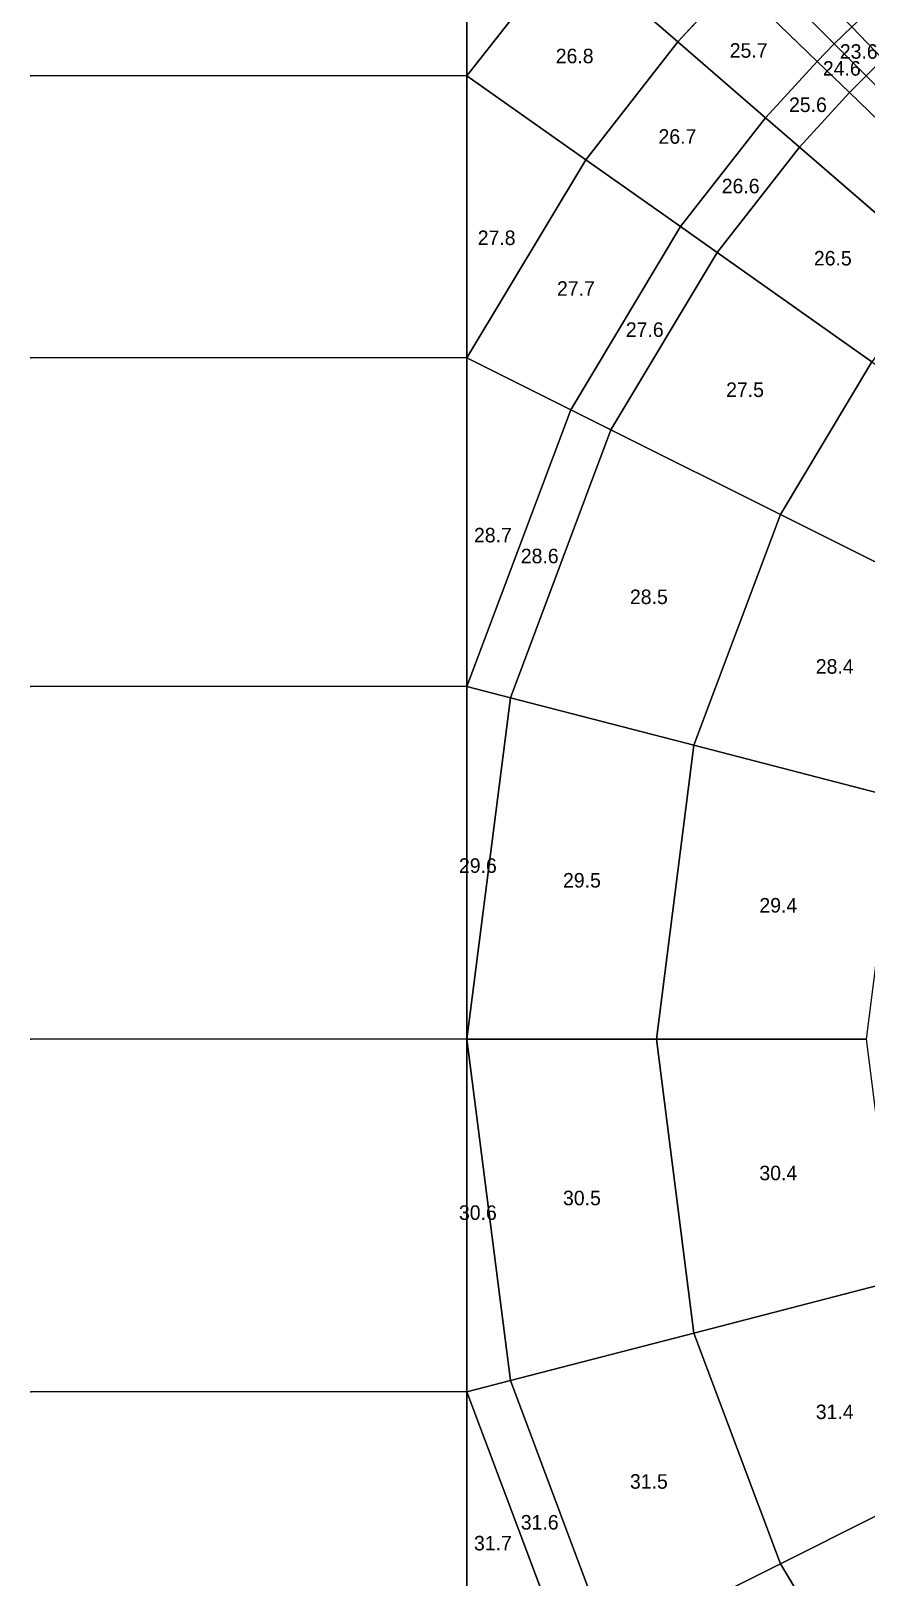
# Model space of a CAD drawing. Header units: metres. Extents: x -2.48 to 2.48, y -2.48 to 2.48.
# Drawn here: x -2.475 to -1.326, y -0.74 to 1.387 of the extents above; entities that cross this region are included whole.
import ezdxf
from ezdxf.enums import TextEntityAlignment as Align

# ---------------------------------------------------------------- set-up
doc = ezdxf.new("R2010")
doc.units = ezdxf.units.M

msp = doc.modelspace()

# ---------------------------------------------------------------- linework, layer by layer
at = {"layer": 'ArchiBranchesEsterni'}
for p, q in [((-1.875, 1.3258, 1.3258), (-2.475, 1.3258, -1.6742)), ((-1.875, 0.9375, 1.6238), (-2.475, 0.9375, -1.3762)), ((-1.875, 0.4853, 1.8111), (-2.475, 0.4853, -1.1889)), ((-1.875, 0, 1.875), (-2.475, 0, -1.125)), ((-1.875, -0.4853, 1.8111), (-2.475, -0.4853, -1.1889))]:
    msp.add_line(p, q, dxfattribs=at)
at = {"layer": 'ArcoBranches'}
for p, q in [((-1.875, 1.6238, 0.9375), (-1.875, 1.3258, 1.3258)), ((-1.875, 1.3258, 1.3258), (-1.875, 0.9375, 1.6238)), ((-1.875, 0.9375, 1.6238), (-1.875, 0.4853, 1.8111)), ((-1.875, 0.4853, 1.8111), (-1.875, 0, 1.875)), ((-1.875, 0, 1.875), (-1.875, -0.4853, 1.8111)), ((-1.875, -0.4853, 1.8111), (-1.875, -0.9375, 1.6238))]:
    msp.add_line(p, q, dxfattribs=at)
at = {"layer": 'ColmoBranches'}
for p, q in [((-1.6142, 0, 2.1037), (-1.875, 0, 1.875)), ((-1.3258, 0, 2.2964), (-1.6142, 0, 2.1037))]:
    msp.add_line(p, q, dxfattribs=at)
at = {"layer": 'ColmoNodes'}
for p in [(-1.875, 0, 1.875), (-1.6142, 0, 2.1037)]:
    msp.add_point(p, dxfattribs=at)
at = {"layer": 'DiagonaliBranches'}
for p, q in [((-1.3695, 1.3695, 1.8111), (-1.4823, 1.4823, 1.6238)), ((-1.3258, 1.3258, 1.875), (-1.3695, 1.3695, 1.8111)), ((-1.1414, 1.1414, 2.1037), (-1.3258, 1.3258, 1.875))]:
    msp.add_line(p, q, dxfattribs=at)
at = {"layer": 'DiagonaliNodes'}
for p in [(-1.3695, 1.3695, 1.8111), (-1.3258, 1.3258, 1.875)]:
    msp.add_point(p, dxfattribs=at)
at = {"layer": 'Faces'}
for points in [[(-1.7359, 1.5033, 1.3258), (-1.875, 1.3258, 1.3258), (-1.875, 1.3258, 1.3258), (-1.875, 1.6238, 0.9375)], [(-1.5078, 1.4564, 1.6238), (-1.5847, 1.3724, 1.6238), (-1.7359, 1.5033, 1.3258), (-1.6517, 1.5954, 1.3258)], [(-1.5847, 1.3724, 1.6238), (-1.7116, 1.2103, 1.6238), (-1.875, 1.3258, 1.3258), (-1.7359, 1.5033, 1.3258)], [(-1.3456, 1.393, 1.8111), (-1.3695, 1.3695, 1.8111), (-1.4823, 1.4823, 1.6238), (-1.4564, 1.5078, 1.6238)], [(-1.3695, 1.3695, 1.8111), (-1.393, 1.3456, 1.8111), (-1.5078, 1.4564, 1.6238), (-1.4823, 1.4823, 1.6238)], [(-1.393, 1.3456, 1.8111), (-1.4641, 1.2679, 1.8111), (-1.5847, 1.3724, 1.6238), (-1.5078, 1.4564, 1.6238)], [(-1.2275, 1.4174, 1.875), (-1.3026, 1.3486, 1.875), (-1.3456, 1.393, 1.8111), (-1.2679, 1.4641, 1.8111)], [(-1.3026, 1.3486, 1.875), (-1.3258, 1.3258, 1.875), (-1.3695, 1.3695, 1.8111), (-1.3456, 1.393, 1.8111)], [(-1.4641, 1.2679, 1.8111), (-1.5814, 1.1182, 1.8111), (-1.7116, 1.2103, 1.6238), (-1.5847, 1.3724, 1.6238)], [(-1.3258, 1.3258, 1.875), (-1.3486, 1.3026, 1.875), (-1.393, 1.3456, 1.8111), (-1.3695, 1.3695, 1.8111)], [(-1.3486, 1.3026, 1.875), (-1.4174, 1.2275, 1.875), (-1.4641, 1.2679, 1.8111), (-1.393, 1.3456, 1.8111)], [(-1.1215, 1.161, 2.1037), (-1.1414, 1.1414, 2.1037), (-1.3258, 1.3258, 1.875), (-1.3026, 1.3486, 1.875)], [(-1.7116, 1.2103, 1.6238), (-1.875, 0.9375, 1.6238), (-1.875, 0.9375, 1.6238), (-1.875, 1.3258, 1.3258)], [(-1.1414, 1.1414, 2.1037), (-1.161, 1.1215, 2.1037), (-1.3486, 1.3026, 1.875), (-1.3258, 1.3258, 1.875)], [(-1.161, 1.1215, 2.1037), (-1.2202, 1.0568, 2.1037), (-1.4174, 1.2275, 1.875), (-1.3486, 1.3026, 1.875)], [(-1.4174, 1.2275, 1.875), (-1.5309, 1.0825, 1.875), (-1.5814, 1.1182, 1.8111), (-1.4641, 1.2679, 1.8111)], [(-1.2202, 1.0568, 2.1037), (-1.318, 0.932, 2.1037), (-1.5309, 1.0825, 1.875), (-1.4174, 1.2275, 1.875)], [(-1.5814, 1.1182, 1.8111), (-1.7323, 0.8662, 1.8111), (-1.875, 0.9375, 1.6238), (-1.7116, 1.2103, 1.6238)], [(-1.5309, 1.0825, 1.875), (-1.6771, 0.8385, 1.875), (-1.7323, 0.8662, 1.8111), (-1.5814, 1.1182, 1.8111)], [(-1.318, 0.932, 2.1037), (-1.4438, 0.7219, 2.1037), (-1.6771, 0.8385, 1.875), (-1.5309, 1.0825, 1.875)], [(-1.7323, 0.8662, 1.8111), (-1.875, 0.4853, 1.8111), (-1.875, 0.4853, 1.8111), (-1.875, 0.9375, 1.6238)], [(-1.0825, 0.7655, 2.2964), (-1.1859, 0.5929, 2.2964), (-1.4438, 0.7219, 2.1037), (-1.318, 0.932, 2.1037)], [(-1.6771, 0.8385, 1.875), (-1.8152, 0.4698, 1.875), (-1.875, 0.4853, 1.8111), (-1.7323, 0.8662, 1.8111)], [(-1.4438, 0.7219, 2.1037), (-1.5627, 0.4045, 2.1037), (-1.8152, 0.4698, 1.875), (-1.6771, 0.8385, 1.875)], [(-1.1859, 0.5929, 2.2964), (-1.2835, 0.3322, 2.2964), (-1.5627, 0.4045, 2.1037), (-1.4438, 0.7219, 2.1037)], [(-1.8152, 0.4698, 1.875), (-1.875, 0, 1.875), (-1.875, 0, 1.875), (-1.875, 0.4853, 1.8111)], [(-1.5627, 0.4045, 2.1037), (-1.6142, 0, 2.1037), (-1.875, 0, 1.875), (-1.8152, 0.4698, 1.875)], [(-1.2835, 0.3322, 2.2964), (-1.3258, 0, 2.2964), (-1.6142, 0, 2.1037), (-1.5627, 0.4045, 2.1037)], [(-1.6142, 0, 2.1037), (-1.5627, -0.4045, 2.1037), (-1.8152, -0.4698, 1.875), (-1.875, 0, 1.875)], [(-1.875, 0, 1.875), (-1.8152, -0.4698, 1.875), (-1.875, -0.4853, 1.8111), (-1.875, 0, 1.875)], [(-1.3258, 0, 2.2964), (-1.2835, -0.3322, 2.2964), (-1.5627, -0.4045, 2.1037), (-1.6142, 0, 2.1037)], [(-1.2835, -0.3322, 2.2964), (-1.1859, -0.5929, 2.2964), (-1.4438, -0.7219, 2.1037), (-1.5627, -0.4045, 2.1037)], [(-1.5627, -0.4045, 2.1037), (-1.4438, -0.7219, 2.1037), (-1.6771, -0.8385, 1.875), (-1.8152, -0.4698, 1.875)], [(-1.8152, -0.4698, 1.875), (-1.6771, -0.8385, 1.875), (-1.7323, -0.8662, 1.8111), (-1.875, -0.4853, 1.8111)], [(-1.875, -0.4853, 1.8111), (-1.7323, -0.8662, 1.8111), (-1.875, -0.9375, 1.6238), (-1.875, -0.4853, 1.8111)], [(-1.1859, -0.5929, 2.2964), (-1.0825, -0.7655, 2.2964), (-1.318, -0.932, 2.1037), (-1.4438, -0.7219, 2.1037)], [(-1.4438, -0.7219, 2.1037), (-1.318, -0.932, 2.1037), (-1.5309, -1.0825, 1.875), (-1.6771, -0.8385, 1.875)]]:
    msp.add_3dface(points, dxfattribs=at)
at = {"layer": 'MeridianiBranches'}
for p, q in [((-1.5847, 1.3724, 1.6238), (-1.7359, 1.5033, 1.3258)), ((-1.393, 1.3456, 1.8111), (-1.5078, 1.4564, 1.6238)), ((-1.3026, 1.3486, 1.875), (-1.3456, 1.393, 1.8111)), ((-1.4641, 1.2679, 1.8111), (-1.5847, 1.3724, 1.6238)), ((-1.3486, 1.3026, 1.875), (-1.393, 1.3456, 1.8111)), ((-1.7116, 1.2103, 1.6238), (-1.875, 1.3258, 1.3258)), ((-1.161, 1.1215, 2.1037), (-1.3486, 1.3026, 1.875)), ((-1.4174, 1.2275, 1.875), (-1.4641, 1.2679, 1.8111)), ((-1.2202, 1.0568, 2.1037), (-1.4174, 1.2275, 1.875)), ((-1.5814, 1.1182, 1.8111), (-1.7116, 1.2103, 1.6238)), ((-1.5309, 1.0825, 1.875), (-1.5814, 1.1182, 1.8111)), ((-1.318, 0.932, 2.1037), (-1.5309, 1.0825, 1.875)), ((-1.7323, 0.8662, 1.8111), (-1.875, 0.9375, 1.6238)), ((-1.6771, 0.8385, 1.875), (-1.7323, 0.8662, 1.8111)), ((-1.4438, 0.7219, 2.1037), (-1.6771, 0.8385, 1.875)), ((-1.1859, 0.5929, 2.2964), (-1.4438, 0.7219, 2.1037)), ((-1.8152, 0.4698, 1.875), (-1.875, 0.4853, 1.8111)), ((-1.5627, 0.4045, 2.1037), (-1.8152, 0.4698, 1.875)), ((-1.2835, 0.3322, 2.2964), (-1.5627, 0.4045, 2.1037)), ((-1.2835, -0.3322, 2.2964), (-1.5627, -0.4045, 2.1037)), ((-1.5627, -0.4045, 2.1037), (-1.8152, -0.4698, 1.875)), ((-1.8152, -0.4698, 1.875), (-1.875, -0.4853, 1.8111)), ((-1.1859, -0.5929, 2.2964), (-1.4438, -0.7219, 2.1037)), ((-1.4438, -0.7219, 2.1037), (-1.6771, -0.8385, 1.875))]:
    msp.add_line(p, q, dxfattribs=at)
at = {"layer": 'NodiEsterniEsterni'}
for p in [(-2.475, 1.3258, -1.6742), (-2.475, 0.9375, -1.3762), (-2.475, 0.4853, -1.1889), (-2.475, 0, -1.125), (-2.475, -0.4853, -1.1889)]:
    msp.add_point(p, dxfattribs=at)
at = {"layer": 'NodiInterni'}
for p in [(-1.5847, 1.3724, 1.6238), (-1.393, 1.3456, 1.8111), (-1.875, 1.3258, 1.3258), (-1.3486, 1.3026, 1.875), (-1.4641, 1.2679, 1.8111), (-1.4174, 1.2275, 1.875), (-1.7116, 1.2103, 1.6238), (-1.5814, 1.1182, 1.8111), (-1.5309, 1.0825, 1.875), (-1.875, 0.9375, 1.6238), (-1.7323, 0.8662, 1.8111), (-1.6771, 0.8385, 1.875), (-1.4438, 0.7219, 2.1037), (-1.875, 0.4853, 1.8111), (-1.8152, 0.4698, 1.875), (-1.5627, 0.4045, 2.1037), (-1.5627, -0.4045, 2.1037), (-1.875, -0.4853, 1.8111), (-1.8152, -0.4698, 1.875), (-1.4438, -0.7219, 2.1037)]:
    msp.add_point(p, dxfattribs=at)
at = {"layer": 'ParalleliBranches'}
for p, q in [((-1.7359, 1.5033, 1.3258), (-1.875, 1.3258, 1.3258)), ((-1.5078, 1.4564, 1.6238), (-1.5847, 1.3724, 1.6238)), ((-1.3456, 1.393, 1.8111), (-1.3695, 1.3695, 1.8111)), ((-1.5847, 1.3724, 1.6238), (-1.7116, 1.2103, 1.6238)), ((-1.3695, 1.3695, 1.8111), (-1.393, 1.3456, 1.8111)), ((-1.393, 1.3456, 1.8111), (-1.4641, 1.2679, 1.8111)), ((-1.3026, 1.3486, 1.875), (-1.3258, 1.3258, 1.875)), ((-1.3258, 1.3258, 1.875), (-1.3486, 1.3026, 1.875)), ((-1.3486, 1.3026, 1.875), (-1.4174, 1.2275, 1.875)), ((-1.4641, 1.2679, 1.8111), (-1.5814, 1.1182, 1.8111)), ((-1.4174, 1.2275, 1.875), (-1.5309, 1.0825, 1.875)), ((-1.7116, 1.2103, 1.6238), (-1.875, 0.9375, 1.6238)), ((-1.5814, 1.1182, 1.8111), (-1.7323, 0.8662, 1.8111)), ((-1.5309, 1.0825, 1.875), (-1.6771, 0.8385, 1.875)), ((-1.318, 0.932, 2.1037), (-1.4438, 0.7219, 2.1037)), ((-1.7323, 0.8662, 1.8111), (-1.875, 0.4853, 1.8111)), ((-1.6771, 0.8385, 1.875), (-1.8152, 0.4698, 1.875)), ((-1.4438, 0.7219, 2.1037), (-1.5627, 0.4045, 2.1037)), ((-1.8152, 0.4698, 1.875), (-1.875, 0, 1.875)), ((-1.5627, 0.4045, 2.1037), (-1.6142, 0, 2.1037)), ((-1.875, 0, 1.875), (-1.8152, -0.4698, 1.875)), ((-1.6142, 0, 2.1037), (-1.5627, -0.4045, 2.1037)), ((-1.5627, -0.4045, 2.1037), (-1.4438, -0.7219, 2.1037)), ((-1.875, -0.4853, 1.8111), (-1.7323, -0.8662, 1.8111)), ((-1.8152, -0.4698, 1.875), (-1.6771, -0.8385, 1.875)), ((-1.4438, -0.7219, 2.1037), (-1.318, -0.932, 2.1037))]:
    msp.add_line(p, q, dxfattribs=at)

# ---------------------------------------------------------------- texts
at = {"layer": 'FacesName'}
for s, p in [('26.8', (-1.7268, 1.353, 1.4748)), ('25.7', (-1.4874, 1.3606, 1.7175)), ('23.6', (-1.3359, 1.3592, 1.8431)), ('24.6', (-1.3592, 1.3359, 1.8431)), ('25.6', (-1.4058, 1.2859, 1.8431)), ('26.7', (-1.5854, 1.2422, 1.7175)), ('26.6', (-1.4984, 1.174, 1.8431)), ('27.8', (-1.8342, 1.1028, 1.5493)), ('26.5', (-1.3716, 1.0747, 1.9893)), ('27.7', (-1.7251, 1.033, 1.7175)), ('27.6', (-1.6304, 0.9764, 1.8431)), ('27.5', (-1.4924, 0.8937, 1.9893)), ('28.7', (-1.8393, 0.6936, 1.7643)), ('28.6', (-1.7749, 0.6649, 1.8431)), ('28.5', (-1.6247, 0.6087, 1.9893)), ('28.4', (-1.369, 0.5129, 2.2)), ('29.6', (-1.86, 0.2388, 1.859)), ('29.5', (-1.7168, 0.2186, 1.9893)), ('29.4', (-1.4466, 0.1842, 2.2)), ('30.4', (-1.4466, -0.1842, 2.2)), ('30.5', (-1.7168, -0.2186, 1.9893)), ('30.6', (-1.86, -0.2388, 1.859)), ('31.4', (-1.369, -0.5129, 2.2)), ('31.5', (-1.6247, -0.6087, 1.9893)), ('31.6', (-1.7749, -0.6649, 1.8431)), ('31.7', (-1.8393, -0.6936, 1.7643))]:
    msp.add_text(s, height=0.02, dxfattribs=at).set_placement(p, align=Align.MIDDLE_CENTER)

doc.saveas('drawing.dxf')
